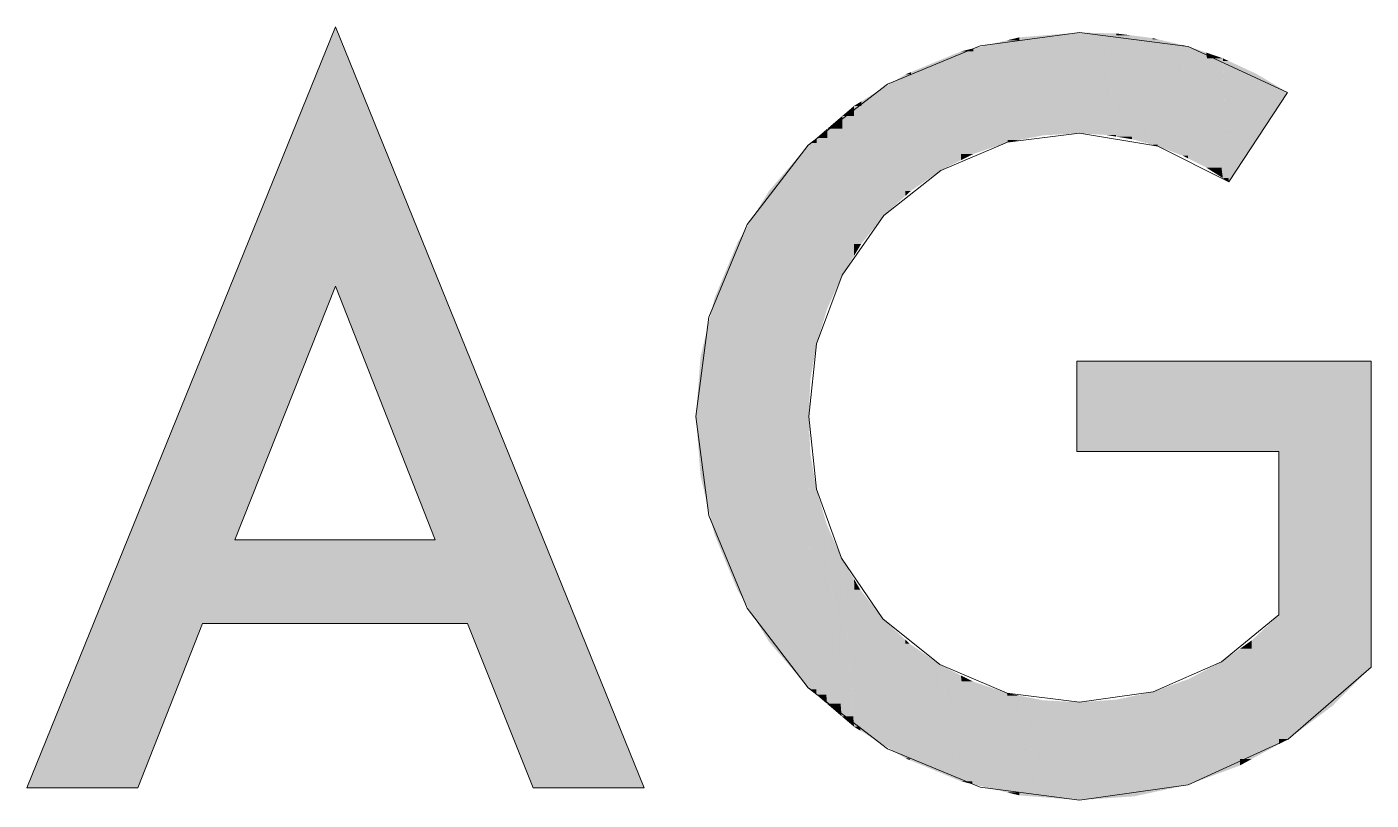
# Model space of a CAD drawing. Extents: x -1 to 1342, y -35 to 723.
# Drawn here: x 1249.207 to 1252.827, y 283.967 to 286.049 of the extents above; entities that cross this region are included whole.
import ezdxf

# ---------------------------------------------------------------- set-up
doc = ezdxf.new("R2010")
doc.units = 0
doc.layers.get('0').update_dxf_attribs({"lineweight": 18})
doc.layers.add('P11_Plankopf_Ausführung_AF_4_800 Plankopf', color=7, linetype='Continuous', lineweight=25)

# ---------------------------------------------------------------- blocks, each defined once
blk = doc.blocks.new('Referenz-A0SKLQSHLL', base_point=(1054.4775, 131.3883))
at = {"layer": 'P11_Plankopf_Ausführung_AF_4_800 Plankopf', "color": 0, "linetype": 'Continuous', "lineweight": 13, "ltscale": 16.9}
for p, q in [((1250.038, 286.0487), (1249.2072, 284.0003)), ((1250.8696, 284.0003), (1250.038, 286.0487)), ((1252.0414, 286.0334), (1251.7741, 285.9981)), ((1252.3341, 285.9962), (1252.0414, 286.0334)), ((1251.7741, 285.9981), (1251.5249, 285.8949)), ((1252.6018, 285.8723), (1252.3341, 285.9962)), ((1251.5249, 285.8949), (1251.311, 285.7307)), ((1252.4431, 285.6317), (1252.6018, 285.8723)), ((1252.0414, 285.7622), (1251.8478, 285.738)), ((1252.2522, 285.7275), (1252.0414, 285.7622)), ((1251.311, 285.7307), (1251.1469, 285.5167)), ((1251.8478, 285.738), (1251.6679, 285.6625)), ((1252.4431, 285.6317), (1252.2522, 285.7275)), ((1251.6679, 285.6625), (1251.5149, 285.5413)), ((1251.5149, 285.5413), (1251.4025, 285.3799)), ((1251.1469, 285.5167), (1251.0437, 285.2675)), ((1251.4025, 285.3799), (1251.3335, 285.1957)), ((1249.7669, 284.6677), (1250.038, 285.3504)), ((1250.038, 285.3504), (1250.3065, 284.6677)), ((1251.0437, 285.2675), (1251.0086, 285.0002)), ((1251.3335, 285.1957), (1251.3124, 285.0002)), ((1252.8266, 285.1484), (1252.0339, 285.1484)), ((1252.0339, 285.1484), (1252.0339, 284.9055)), ((1252.8266, 284.325), (1252.8266, 285.1484)), ((1251.0086, 285.0002), (1251.0437, 284.7328)), ((1251.3124, 285.0002), (1251.3329, 284.8037)), ((1252.0339, 284.9055), (1252.5786, 284.9055)), ((1252.5786, 284.9055), (1252.5786, 284.4657)), ((1251.3329, 284.8037), (1251.4008, 284.6183)), ((1251.0437, 284.7328), (1251.1469, 284.4836)), ((1250.3065, 284.6677), (1249.7669, 284.6677)), ((1251.4008, 284.6183), (1251.512, 284.455)), ((1251.1469, 284.4836), (1251.311, 284.2696)), ((1252.4234, 284.339), (1252.5786, 284.4657)), ((1249.5063, 284.0003), (1249.68, 284.4425)), ((1249.68, 284.4425), (1250.3937, 284.4425)), ((1250.3937, 284.4425), (1250.5701, 284.0003)), ((1251.512, 284.455), (1251.6652, 284.3317)), ((1251.6652, 284.3317), (1251.8463, 284.2548)), ((1252.2398, 284.2586), (1252.4234, 284.339)), ((1252.6033, 284.1311), (1252.8266, 284.325)), ((1251.311, 284.2696), (1251.5249, 284.1054)), ((1251.8463, 284.2548), (1252.0414, 284.2303)), ((1252.0414, 284.2303), (1252.2398, 284.2586)), ((1252.3342, 284.0085), (1252.6033, 284.1311)), ((1251.5249, 284.1054), (1251.7741, 284.0022)), ((1249.2072, 284.0003), (1249.5063, 284.0003)), ((1250.5701, 284.0003), (1250.8696, 284.0003)), ((1251.7741, 284.0022), (1252.0414, 283.967)), ((1252.0414, 283.967), (1252.3342, 284.0085))]:
    blk.add_line(p, q, dxfattribs=at)
at = {"layer": 'P11_Plankopf_Ausführung_AF_4_800 Plankopf', "color": 0, "linetype": 'Continuous', "lineweight": 0, "ltscale": 0.0169}
for points in [[(1250.038, 285.3802), (1249.7669, 285.3802), (1250.038, 286.0487)], [(1250.1738, 285.3504), (1250.038, 285.3504), (1250.038, 286.0487)], [(1250.3065, 285.3875), (1250.1666, 285.3875), (1250.038, 286.0487)], [(1251.8478, 285.9907), (1251.7552, 285.9907), (1251.8478, 286.0129)], [(1251.8798, 286.0129), (1251.8478, 286.0129), (1251.8798, 286.0206)], [(1251.8798, 285.7443), (1251.8478, 285.7443), (1251.8478, 286.0129)], [(1251.8798, 285.7443), (1251.8798, 286.0129), (1251.8478, 286.0129)], [(1251.9438, 286.0206), (1251.8798, 286.0206), (1251.9438, 286.0257)], [(1251.9438, 285.7567), (1251.8798, 285.7567), (1251.8798, 286.0206)], [(1251.9438, 285.7567), (1251.9438, 286.0206), (1251.8798, 286.0206)], [(1252.0414, 286.0257), (1251.9438, 286.0257), (1252.0414, 286.0334)], [(1252.0414, 285.7622), (1251.9438, 285.7622), (1251.9438, 286.0257)], [(1252.0414, 285.7622), (1252.0414, 286.0257), (1251.9438, 286.0257)], [(1252.1116, 285.7622), (1252.0414, 285.7622), (1252.0414, 286.0334)], [(1252.1127, 286.0317), (1252.0419, 286.0317), (1252.0414, 286.0334)], [(1252.1127, 285.7578), (1252.1127, 286.0317), (1252.0419, 286.0317)], [(1252.1396, 285.7578), (1252.1127, 285.7578), (1252.1127, 286.0317)], [(1252.1401, 286.031), (1252.1128, 286.031), (1252.1127, 286.0317)], [(1252.1401, 285.7533), (1252.1401, 286.031), (1252.1128, 286.031)], [(1252.1821, 285.7533), (1252.1401, 285.7533), (1252.1401, 286.031)], [(1252.1832, 286.0256), (1252.1409, 286.0256), (1252.1401, 286.031)], [(1252.1832, 285.7462), (1252.1832, 286.0256), (1252.1409, 286.0256)], [(1252.2352, 285.7462), (1252.1832, 285.7462), (1252.1832, 286.0256)], [(1252.238, 286.0186), (1252.1845, 286.0186), (1252.1832, 286.0256)], [(1252.238, 285.7314), (1252.238, 286.0186), (1252.1845, 286.0186)], [(1252.252, 285.7314), (1252.238, 285.7314), (1252.238, 286.0186)], [(1252.2522, 286.0153), (1252.2381, 286.0153), (1252.238, 286.0186)], [(1252.2522, 285.7275), (1252.2522, 286.0153), (1252.2381, 286.0153)], [(1252.3135, 285.7275), (1252.2522, 285.7275), (1252.2522, 286.0153)], [(1252.3189, 285.9998), (1252.2555, 285.9998), (1252.2522, 286.0153)], [(1251.7222, 285.9602), (1251.6679, 285.9602), (1251.7222, 285.9828)], [(1251.7552, 285.9828), (1251.7222, 285.9828), (1251.7552, 285.9907)], [(1251.7552, 285.7064), (1251.7222, 285.7064), (1251.7222, 285.9828)], [(1251.7552, 285.7064), (1251.7552, 285.9828), (1251.7222, 285.9828)], [(1251.8478, 285.738), (1251.7552, 285.738), (1251.7552, 285.9907)], [(1251.8478, 285.738), (1251.8478, 285.9907), (1251.7552, 285.9907)], [(1252.3189, 285.7021), (1252.3189, 285.9998), (1252.2555, 285.9998)], [(1252.3337, 285.7021), (1252.3189, 285.7021), (1252.3189, 285.9998)], [(1252.3341, 285.9962), (1252.3191, 285.9962), (1252.3189, 285.9998)], [(1252.3341, 285.6945), (1252.3341, 285.9962), (1252.3191, 285.9962)], [(1252.3791, 285.6945), (1252.3341, 285.6945), (1252.3341, 285.9962)], [(1252.3828, 285.9795), (1252.3366, 285.9795), (1252.3341, 285.9962)], [(1252.3828, 285.67), (1252.3828, 285.9795), (1252.3366, 285.9795)], [(1252.4237, 285.67), (1252.3828, 285.67), (1252.3828, 285.9795)], [(1252.4274, 285.9641), (1252.3848, 285.9641), (1252.3828, 285.9795)], [(1251.6679, 285.9268), (1251.5873, 285.9268), (1251.6679, 285.9602)], [(1251.7222, 285.6898), (1251.6679, 285.6898), (1251.6679, 285.9602)], [(1251.7222, 285.6898), (1251.7222, 285.9602), (1251.6679, 285.9602)], [(1252.4274, 285.6417), (1252.4274, 285.9641), (1252.3848, 285.9641)], [(1252.4426, 285.6417), (1252.4274, 285.6417), (1252.4274, 285.9641)], [(1252.4431, 285.9569), (1252.4278, 285.9569), (1252.4274, 285.9641)], [(1252.4431, 285.6317), (1252.4431, 285.9569), (1252.4278, 285.9569)], [(1252.517, 285.7437), (1252.4431, 285.7437), (1252.4431, 285.9569)], [(1252.517, 285.9227), (1252.4549, 285.9227), (1252.4431, 285.9569)], [(1251.5725, 285.8855), (1251.5149, 285.8855), (1251.5725, 285.9207)], [(1251.5873, 285.9207), (1251.5725, 285.9207), (1251.5873, 285.9268)], [(1251.5873, 285.6071), (1251.5725, 285.6071), (1251.5725, 285.9207)], [(1251.5873, 285.6071), (1251.5873, 285.9207), (1251.5725, 285.9207)], [(1251.6679, 285.6625), (1251.5873, 285.6625), (1251.5873, 285.9268)], [(1251.6679, 285.6625), (1251.6679, 285.9268), (1251.5873, 285.9268)], [(1252.517, 285.7437), (1252.517, 285.9227), (1252.4549, 285.9227)], [(1252.6018, 285.8723), (1252.517, 285.8723), (1252.517, 285.9227)], [(1251.5149, 285.8479), (1251.4536, 285.8479), (1251.5149, 285.8855)], [(1251.5725, 285.5936), (1251.5149, 285.5936), (1251.5149, 285.8855)], [(1251.5725, 285.5936), (1251.5725, 285.8855), (1251.5149, 285.8855)], [(1252.517, 285.7437), (1252.6018, 285.8723), (1252.517, 285.8723)], [(1251.4343, 285.8088), (1251.4025, 285.8088), (1251.4343, 285.836)], [(1251.4536, 285.836), (1251.4343, 285.836), (1251.4536, 285.8479)], [(1251.4536, 285.4641), (1251.4343, 285.4641), (1251.4343, 285.836)], [(1251.4536, 285.4641), (1251.4536, 285.836), (1251.4343, 285.836)], [(1251.5149, 285.5413), (1251.4536, 285.5413), (1251.4536, 285.8479)], [(1251.5149, 285.5413), (1251.5149, 285.8479), (1251.4536, 285.8479)], [(1251.4025, 285.7744), (1251.3622, 285.7744), (1251.4025, 285.8088)], [(1251.4343, 285.4322), (1251.4025, 285.4322), (1251.4025, 285.8088)], [(1251.4343, 285.4322), (1251.4343, 285.8088), (1251.4025, 285.8088)], [(1251.3622, 285.7499), (1251.3335, 285.7499), (1251.3622, 285.7744)], [(1251.4025, 285.3799), (1251.3622, 285.3799), (1251.3622, 285.7744)], [(1251.4025, 285.3799), (1251.4025, 285.7744), (1251.3622, 285.7744)], [(1251.9438, 285.7567), (1252.0414, 285.7622), (1251.9438, 285.7622)], [(1252.1127, 285.7578), (1252.1116, 285.7622), (1252.0414, 285.7622)], [(1251.311, 285.6074), (1251.2057, 285.6074), (1251.311, 285.7307)], [(1251.3124, 285.7307), (1251.311, 285.7307), (1251.3124, 285.7319)], [(1251.3124, 284.2696), (1251.311, 284.2696), (1251.311, 285.7307)], [(1251.3124, 284.2684), (1251.3124, 285.7307), (1251.311, 285.7307)], [(1251.3168, 285.7319), (1251.3124, 285.7319), (1251.3168, 285.7357)], [(1251.3168, 285.0986), (1251.3124, 285.0986), (1251.3124, 285.7319)], [(1251.3168, 285.0986), (1251.3168, 285.7319), (1251.3124, 285.7319)], [(1251.3335, 285.7357), (1251.3168, 285.7357), (1251.3335, 285.7499)], [(1251.3335, 285.1957), (1251.3168, 285.1957), (1251.3168, 285.7357)], [(1251.3335, 285.1957), (1251.3335, 285.7357), (1251.3168, 285.7357)], [(1251.3622, 285.29), (1251.3335, 285.29), (1251.3335, 285.7499)], [(1251.3622, 285.29), (1251.3622, 285.7499), (1251.3335, 285.7499)], [(1251.7552, 285.7064), (1251.8478, 285.738), (1251.7552, 285.738)], [(1251.8478, 285.738), (1251.8798, 285.7443), (1251.8478, 285.7443)], [(1251.8798, 285.7443), (1251.9438, 285.7567), (1251.8798, 285.7567)], [(1252.1401, 285.7533), (1252.1396, 285.7578), (1252.1127, 285.7578)], [(1252.1832, 285.7462), (1252.1821, 285.7533), (1252.1401, 285.7533)], [(1252.238, 285.7314), (1252.2352, 285.7462), (1252.1832, 285.7462)], [(1252.2522, 285.7275), (1252.252, 285.7314), (1252.238, 285.7314)], [(1252.3189, 285.7021), (1252.3135, 285.7275), (1252.2522, 285.7275)], [(1252.4431, 285.6317), (1252.517, 285.7437), (1252.4431, 285.7437)], [(1251.6679, 285.6625), (1251.7222, 285.6898), (1251.6679, 285.6898)], [(1251.7222, 285.6898), (1251.7552, 285.7064), (1251.7222, 285.7064)], [(1252.3341, 285.6945), (1252.3337, 285.7021), (1252.3189, 285.7021)], [(1252.3828, 285.67), (1252.3791, 285.6945), (1252.3341, 285.6945)], [(1251.5873, 285.6071), (1251.6679, 285.6625), (1251.5873, 285.6625)], [(1252.4274, 285.6417), (1252.4237, 285.67), (1252.3828, 285.67)], [(1252.4431, 285.6317), (1252.4426, 285.6417), (1252.4274, 285.6417)], [(1251.2057, 285.4692), (1251.1211, 285.4692), (1251.2057, 285.6074)], [(1251.3013, 284.3929), (1251.2057, 284.3929), (1251.2057, 285.6074)], [(1251.311, 284.2696), (1251.311, 285.6074), (1251.2057, 285.6074)], [(1251.5149, 285.5413), (1251.5725, 285.5936), (1251.5149, 285.5936)], [(1251.5725, 285.5936), (1251.5873, 285.6071), (1251.5725, 285.6071)], [(1251.4536, 285.4641), (1251.5149, 285.5413), (1251.4536, 285.5413)], [(1251.1211, 285.3194), (1251.0591, 285.3194), (1251.1211, 285.4692)], [(1251.1949, 284.5312), (1251.1211, 284.5312), (1251.1211, 285.4692)], [(1251.2057, 284.3929), (1251.2057, 285.4692), (1251.1211, 285.4692)], [(1251.4343, 285.4322), (1251.4536, 285.4641), (1251.4343, 285.4641)], [(1251.4025, 285.3799), (1251.4343, 285.4322), (1251.4025, 285.4322)], [(1249.7669, 285.166), (1249.68, 285.166), (1249.7669, 285.3802)], [(1250.038, 285.3504), (1249.7669, 285.3504), (1249.7669, 285.3802)], [(1250.038, 285.3504), (1250.038, 285.3802), (1249.7669, 285.3802)], [(1250.3065, 284.6677), (1250.3065, 285.3875), (1250.1666, 285.3875)], [(1250.3065, 284.4425), (1250.3937, 284.4425), (1250.3065, 285.3875)], [(1250.3937, 285.1726), (1250.3263, 285.1726), (1250.3065, 285.3875)], [(1251.3622, 285.29), (1251.4025, 285.3799), (1251.3622, 285.3799)], [(1249.7669, 284.6677), (1250.038, 285.3504), (1249.7669, 285.3504)], [(1250.3065, 284.6677), (1250.1738, 285.3504), (1250.038, 285.3504)], [(1251.0591, 285.1618), (1251.0212, 285.1618), (1251.0591, 285.3194)], [(1251.1093, 284.6809), (1251.0591, 284.6809), (1251.0591, 285.3194)], [(1251.1211, 284.5312), (1251.1211, 285.3194), (1251.0591, 285.3194)], [(1251.3335, 285.1957), (1251.3622, 285.29), (1251.3335, 285.29)], [(1251.3168, 285.0986), (1251.3335, 285.1957), (1251.3168, 285.1957)], [(1249.68, 284.7377), (1249.5063, 284.7377), (1249.68, 285.166)], [(1249.68, 284.4425), (1249.7669, 284.4425), (1249.68, 285.166)], [(1249.7669, 284.4425), (1249.7669, 285.166), (1249.68, 285.166)], [(1250.3937, 284.4425), (1250.3937, 285.1726), (1250.3263, 285.1726)], [(1250.5036, 284.4425), (1250.3937, 284.4425), (1250.3937, 285.1726)], [(1250.5701, 284.738), (1250.4591, 284.738), (1250.3937, 285.1726)], [(1251.0212, 285.0002), (1251.0086, 285.0002), (1251.0212, 285.1618)], [(1251.0467, 284.8386), (1251.0212, 284.8386), (1251.0212, 285.1618)], [(1251.0591, 284.6809), (1251.0591, 285.1618), (1251.0212, 285.1618)], [(1252.0339, 284.9055), (1252.5786, 284.9055), (1252.0339, 285.1484)], [(1252.5786, 284.9055), (1252.5786, 285.1484), (1252.0339, 285.1484)], [(1252.5845, 284.9055), (1252.5786, 284.9055), (1252.5786, 285.1484)], [(1252.6033, 284.1311), (1252.6033, 285.1484), (1252.5786, 285.1484)], [(1252.7219, 284.22), (1252.6033, 284.22), (1252.6033, 285.1484)], [(1252.7219, 284.22), (1252.7219, 285.1484), (1252.6033, 285.1484)], [(1252.8266, 284.325), (1252.7219, 284.325), (1252.7219, 285.1484)], [(1252.8266, 284.325), (1252.8266, 285.1484), (1252.7219, 285.1484)], [(1251.3124, 285.0002), (1251.3168, 285.0986), (1251.3124, 285.0986)], [(1251.0212, 284.8386), (1251.0212, 285.0002), (1251.0086, 285.0002)], [(1251.3166, 284.2684), (1251.3124, 284.2684), (1251.3124, 285.0002)], [(1251.3166, 284.9013), (1251.313, 284.9013), (1251.3124, 285.0002)], [(1251.3166, 284.2649), (1251.3166, 284.9013), (1251.313, 284.9013)], [(1251.3326, 284.2649), (1251.3166, 284.2649), (1251.3166, 284.9013)], [(1251.3329, 284.8037), (1251.319, 284.8037), (1251.3166, 284.9013)], [(1252.6033, 284.1311), (1252.5845, 284.9055), (1252.5786, 284.9055)], [(1252.5926, 284.4657), (1252.5786, 284.4657), (1252.5786, 284.9055)], [(1251.0591, 284.6809), (1251.0467, 284.8386), (1251.0212, 284.8386)], [(1251.3329, 284.2509), (1251.3329, 284.8037), (1251.319, 284.8037)], [(1251.3599, 284.2509), (1251.3329, 284.2509), (1251.3329, 284.8037)], [(1251.3611, 284.7089), (1251.3375, 284.7089), (1251.3329, 284.8037)], [(1249.2072, 284.0003), (1249.5063, 284.0003), (1249.5063, 284.7377)], [(1249.68, 284.4425), (1249.5063, 284.4425), (1249.5063, 284.7377)], [(1249.68, 284.4425), (1249.68, 284.7377), (1249.5063, 284.7377)], [(1250.5701, 284.0003), (1250.5701, 284.738), (1250.4591, 284.738)], [(1250.5701, 284.0003), (1250.8696, 284.0003), (1250.5701, 284.738)], [(1251.3611, 284.2268), (1251.3611, 284.7089), (1251.3375, 284.7089)], [(1251.3982, 284.2268), (1251.3611, 284.2268), (1251.3611, 284.7089)], [(1251.4008, 284.6183), (1251.3681, 284.6183), (1251.3611, 284.7089)], [(1251.1211, 284.5312), (1251.1093, 284.6809), (1251.0591, 284.6809)], [(1249.7669, 284.4425), (1250.3065, 284.4425), (1249.7669, 284.6677)], [(1250.3065, 284.4425), (1250.3065, 284.6677), (1249.7669, 284.6677)], [(1251.4008, 284.1929), (1251.4008, 284.6183), (1251.3681, 284.6183)], [(1251.4321, 284.1929), (1251.4008, 284.1929), (1251.4008, 284.6183)], [(1251.4343, 284.562), (1251.405, 284.562), (1251.4008, 284.6183)], [(1251.2057, 284.3929), (1251.1949, 284.5312), (1251.1211, 284.5312)], [(1251.4343, 284.1644), (1251.4343, 284.562), (1251.405, 284.562)], [(1251.4509, 284.1644), (1251.4343, 284.1644), (1251.4343, 284.562)], [(1251.4514, 284.5332), (1251.4355, 284.5332), (1251.4343, 284.562)], [(1251.4514, 284.1539), (1251.4514, 284.5332), (1251.4355, 284.5332)], [(1251.5066, 284.1539), (1251.4514, 284.1539), (1251.4514, 284.5332)], [(1251.512, 284.455), (1251.4627, 284.455), (1251.4514, 284.5332)], [(1252.5786, 284.3971), (1252.5053, 284.3971), (1252.5786, 284.4657)], [(1252.6033, 284.1311), (1252.5786, 284.1311), (1252.5786, 284.4657)], [(1252.6033, 284.1311), (1252.5926, 284.4657), (1252.5786, 284.4657)], [(1249.5063, 284.0003), (1249.68, 284.4425), (1249.5063, 284.4425)], [(1250.5701, 284.0003), (1250.5036, 284.4425), (1250.3937, 284.4425)], [(1251.512, 284.1167), (1251.512, 284.455), (1251.4627, 284.455)], [(1251.5665, 284.1167), (1251.512, 284.1167), (1251.512, 284.455)], [(1251.5725, 284.399), (1251.521, 284.399), (1251.512, 284.455)], [(1251.311, 284.2696), (1251.3013, 284.3929), (1251.2057, 284.3929)], [(1251.5725, 284.0796), (1251.5725, 284.399), (1251.521, 284.399)], [(1251.5841, 284.0796), (1251.5725, 284.0796), (1251.5725, 284.399)], [(1251.5843, 284.388), (1251.5729, 284.388), (1251.5725, 284.399)], [(1251.5843, 284.0747), (1251.5843, 284.388), (1251.5729, 284.388)], [(1251.6574, 284.0747), (1251.5843, 284.0747), (1251.5843, 284.388)], [(1251.6652, 284.3317), (1251.5975, 284.3317), (1251.5843, 284.388)], [(1252.5053, 284.3743), (1252.4732, 284.3743), (1252.5053, 284.3971)], [(1252.5786, 284.1177), (1252.5053, 284.1177), (1252.5053, 284.3971)], [(1252.5786, 284.1177), (1252.5786, 284.3971), (1252.5053, 284.3971)], [(1252.4732, 284.339), (1252.4234, 284.339), (1252.4732, 284.3743)], [(1252.5053, 284.0777), (1252.4732, 284.0777), (1252.4732, 284.3743)], [(1252.5053, 284.0777), (1252.5053, 284.3743), (1252.4732, 284.3743)], [(1251.6652, 284.0412), (1251.6652, 284.3317), (1251.5975, 284.3317)], [(1251.7179, 284.0412), (1251.6652, 284.0412), (1251.6652, 284.3317)], [(1251.7222, 284.3027), (1251.6705, 284.3027), (1251.6652, 284.3317)], [(1252.4234, 284.2926), (1252.3343, 284.2926), (1252.4234, 284.339)], [(1252.4732, 284.0601), (1252.4234, 284.0601), (1252.4234, 284.339)], [(1252.4732, 284.0601), (1252.4732, 284.339), (1252.4234, 284.339)], [(1252.7219, 284.22), (1252.8266, 284.325), (1252.7219, 284.325)], [(1251.7222, 284.0176), (1251.7222, 284.3027), (1251.6705, 284.3027)], [(1251.7523, 284.0176), (1251.7222, 284.0176), (1251.7222, 284.3027)], [(1251.7531, 284.287), (1251.7239, 284.287), (1251.7222, 284.3027)], [(1251.7531, 284.0102), (1251.7531, 284.287), (1251.7239, 284.287)], [(1251.8393, 284.0102), (1251.7531, 284.0102), (1251.7531, 284.287)], [(1251.8463, 284.2548), (1251.7631, 284.2548), (1251.7531, 284.287)], [(1252.3342, 284.2586), (1252.2398, 284.2586), (1252.3342, 284.2925)], [(1252.3343, 284.2925), (1252.3342, 284.2925), (1252.3343, 284.2926)], [(1252.3343, 284.0085), (1252.3342, 284.0085), (1252.3342, 284.2925)], [(1252.3343, 284.0085), (1252.3343, 284.2925), (1252.3342, 284.2925)], [(1252.4234, 284.0416), (1252.3343, 284.0416), (1252.3343, 284.2926)], [(1252.4234, 284.0416), (1252.4234, 284.2926), (1252.3343, 284.2926)], [(1251.3124, 284.2684), (1251.3124, 284.2696), (1251.311, 284.2696)], [(1251.3166, 284.2649), (1251.3166, 284.2684), (1251.3124, 284.2684)], [(1251.3329, 284.2509), (1251.3326, 284.2649), (1251.3166, 284.2649)], [(1251.3611, 284.2268), (1251.3599, 284.2509), (1251.3329, 284.2509)], [(1251.8463, 283.9878), (1251.8463, 284.2548), (1251.7631, 284.2548)], [(1251.8788, 283.9878), (1251.8463, 283.9878), (1251.8463, 284.2548)], [(1251.8798, 284.2482), (1251.8471, 284.2482), (1251.8463, 284.2548)], [(1251.8798, 283.9797), (1251.8798, 284.2482), (1251.8471, 284.2482)], [(1251.9418, 283.9797), (1251.8798, 283.9797), (1251.8798, 284.2482)], [(1251.943, 284.2358), (1251.8827, 284.2358), (1251.8798, 284.2482)], [(1252.1893, 284.2377), (1252.1416, 284.2377), (1252.1893, 284.2478)], [(1252.2398, 284.2478), (1252.1893, 284.2478), (1252.2398, 284.2586)], [(1252.2398, 283.9881), (1252.1893, 283.9881), (1252.1893, 284.2478)], [(1252.2398, 283.9881), (1252.2398, 284.2478), (1252.1893, 284.2478)], [(1252.3342, 284.0085), (1252.2398, 284.0085), (1252.2398, 284.2586)], [(1252.3342, 284.0085), (1252.3342, 284.2586), (1252.2398, 284.2586)], [(1251.4008, 284.1929), (1251.3982, 284.2268), (1251.3611, 284.2268)], [(1251.943, 283.9747), (1251.943, 284.2358), (1251.8827, 284.2358)], [(1252.0386, 283.9747), (1251.943, 283.9747), (1251.943, 284.2358)], [(1252.0414, 284.2303), (1251.945, 284.2303), (1251.943, 284.2358)], [(1252.0414, 283.967), (1252.0414, 284.2303), (1251.945, 284.2303)], [(1252.1416, 284.2303), (1252.0414, 284.2303), (1252.1416, 284.2377)], [(1252.1416, 283.9739), (1252.0414, 283.9739), (1252.0414, 284.2303)], [(1252.1416, 283.9739), (1252.1416, 284.2303), (1252.0414, 284.2303)], [(1252.1893, 283.9772), (1252.1416, 283.9772), (1252.1416, 284.2377)], [(1252.1893, 283.9772), (1252.1893, 284.2377), (1252.1416, 284.2377)], [(1252.6033, 284.1311), (1252.7219, 284.22), (1252.6033, 284.22)], [(1251.4343, 284.1644), (1251.4321, 284.1929), (1251.4008, 284.1929)], [(1251.4514, 284.1539), (1251.4509, 284.1644), (1251.4343, 284.1644)], [(1251.512, 284.1167), (1251.5066, 284.1539), (1251.4514, 284.1539)], [(1252.5786, 284.1177), (1252.6033, 284.1311), (1252.5786, 284.1311)], [(1251.5725, 284.0796), (1251.5665, 284.1167), (1251.512, 284.1167)], [(1252.5053, 284.0777), (1252.5786, 284.1177), (1252.5053, 284.1177)], [(1251.5843, 284.0747), (1251.5841, 284.0796), (1251.5725, 284.0796)], [(1251.6652, 284.0412), (1251.6574, 284.0747), (1251.5843, 284.0747)], [(1252.4234, 284.0416), (1252.4732, 284.0601), (1252.4234, 284.0601)], [(1252.4732, 284.0601), (1252.5053, 284.0777), (1252.4732, 284.0777)], [(1251.7222, 284.0176), (1251.7179, 284.0412), (1251.6652, 284.0412)], [(1252.3343, 284.0085), (1252.4234, 284.0416), (1252.3343, 284.0416)], [(1251.7531, 284.0102), (1251.7523, 284.0176), (1251.7222, 284.0176)], [(1251.8463, 283.9878), (1251.8393, 284.0102), (1251.7531, 284.0102)], [(1251.8798, 283.9797), (1251.8788, 283.9878), (1251.8463, 283.9878)], [(1252.1893, 283.9772), (1252.2398, 283.9881), (1252.1893, 283.9881)], [(1252.2398, 283.9881), (1252.3342, 284.0085), (1252.2398, 284.0085)], [(1252.3342, 284.0085), (1252.3343, 284.0085), (1252.3342, 284.0085)], [(1251.943, 283.9747), (1251.9418, 283.9797), (1251.8798, 283.9797)], [(1252.0414, 283.967), (1252.0386, 283.9747), (1251.943, 283.9747)], [(1252.0414, 283.967), (1252.1416, 283.9739), (1252.0414, 283.9739)], [(1252.1416, 283.9739), (1252.1893, 283.9772), (1252.1416, 283.9772)]]:
    blk.add_solid(points, dxfattribs=at)

msp = doc.modelspace()

# ---------------------------------------------------------------- block references
at = {"color": 8, "lineweight": 25, "ltscale": 0.25, "true_color": 0x808080}
msp.add_blockref('Referenz-A0SKLQSHLL', (1054.4775, 131.3883), dxfattribs=at)

doc.saveas('drawing.dxf')
